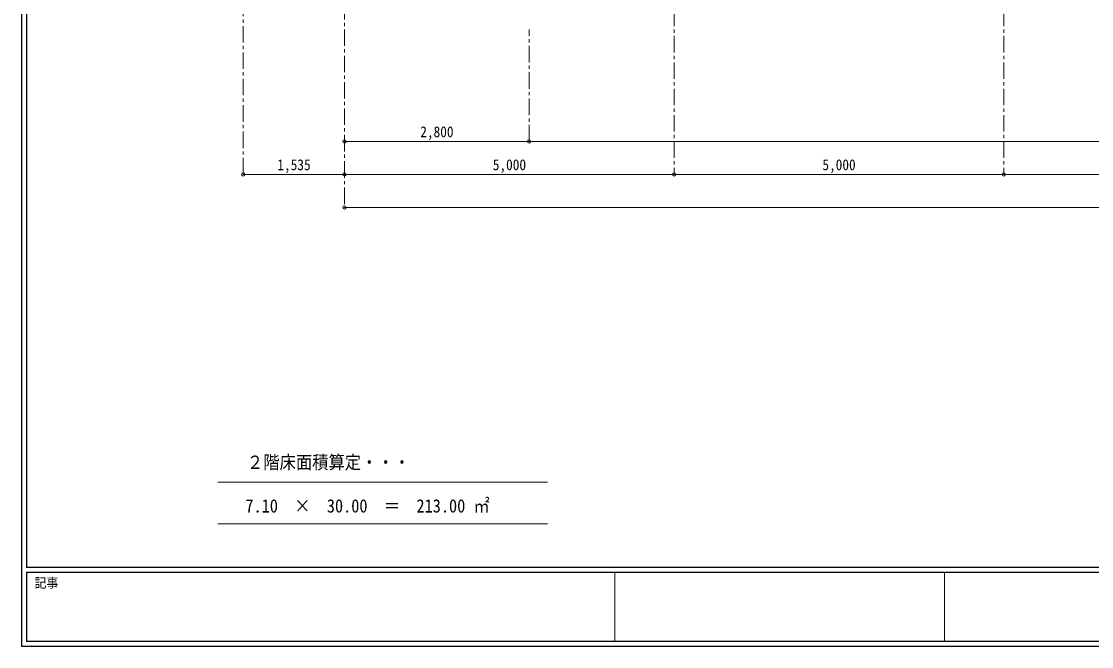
# Model space of a CAD drawing. Units: millimetres at full size, sheet at 1:50. Extents: x -19525 to 20275, y -14100 to 14100.
# Drawn here: x -19525 to -3291, y -14100 to -4616 of the extents above; entities that cross this region are included whole.
import ezdxf
from ezdxf.enums import TextEntityAlignment as Align

# ---------------------------------------------------------------- set-up
doc = ezdxf.new("R2010")
doc.units = ezdxf.units.MM
doc.header["$LTSCALE"] = 50
doc.header["$PDMODE"] = 32
doc.header["$PDSIZE"] = 50
doc.linetypes.add('CHAIN1', pattern=[8, 5, -1, 1, -1])
for name, color, linetype, lineweight in [('0-0_基準線･符号', 7, 'CHAIN1', 9), ('0-2_寸法線･文字', 6, 'Continuous', 9), ('0-6_文字', 3, 'Continuous', 18), ('F-8_F-8ﾚｲﾔ', 5, 'Continuous', 25)]:
    doc.layers.add(name, color=color, linetype=linetype, lineweight=lineweight)
doc.layers.add('F-6_F-6ﾚｲﾔ', color=2, linetype='Continuous')
doc.styles.add('ＭＳ ゴシック', font='')
doc.styles.get('ＭＳ ゴシック').set_extended_font_data('MS Gothic')

msp = doc.modelspace()

# ---------------------------------------------------------------- linework, layer by layer
at = {"layer": '0-0_基準線･符号'}
for p, q in [((-14625, 10062.5), (-14625, -7437.5)), ((-16160, -6937.5), (-16160, 9562.5)), ((-9625, 9562.5), (-9625, -6937.5)), ((-4625, 9562.5), (-4625, -6937.5)), ((-11825, -6437.5), (-11825, -4737.5))]:
    msp.add_line(p, q, dxfattribs=at)
at = {"layer": '0-2_寸法線･文字', "color": 7}
for p, q in [((-14625, -6437.5), (-11825, -6437.5)), ((-11825, -6437.5), (12575, -6437.5)), ((-16160, -6937.5), (-14625, -6937.5)), ((-14625, -6937.5), (-9625, -6937.5)), ((-9625, -6937.5), (-4625, -6937.5)), ((-4625, -6937.5), (375, -6937.5)), ((-14625, -7437.5), (15375, -7437.5))]:
    msp.add_line(p, q, dxfattribs=at)
at = {"layer": '0-2_寸法線･文字'}
for p in [(-14625, -6437.5), (-11825, -6437.5), (-16160, -6937.5), (-14625, -6937.5), (-9625, -6937.5), (-4625, -6937.5), (-14625, -7437.5)]:
    msp.add_point(p, dxfattribs=at)
at = {"layer": '0-6_文字'}
for p, q in [((-16543.47, -11607.68), (-11543.47, -11607.68)), ((-16543.47, -12236.51), (-11543.47, -12236.51))]:
    msp.add_line(p, q, dxfattribs=at)
at = {"layer": 'F-8_F-8ﾚｲﾔ'}
for p, q in [((-19525, 14100), (-19525, -14100)), ((-19450, 14025), (-19450, -12900)), ((20200, -12900), (-19450, -12900)), ((20200, -12975), (-19450, -12975)), ((-19450, -12975), (-19450, -14025)), ((20275, -14100), (-19525, -14100)), ((20200, -14025), (-19450, -14025))]:
    msp.add_line(p, q, dxfattribs=at)
at = {"layer": 'F-8_F-8ﾚｲﾔ', "color": 7, "lineweight": 9}
for p, q in [((-10525, -12975), (-10525, -14025)), ((-5525, -12975), (-5525, -14025))]:
    msp.add_line(p, q, dxfattribs=at)

# ---------------------------------------------------------------- texts
at = {"layer": '0-2_寸法線･文字', "color": 2, "style": 'ＭＳ ゴシック', "width": 0.9}
for s, p in [('2,800', (-13475, -6422.5)), ('1,535', (-15642.5, -6922.5)), ('5,000', (-12375, -6922.5)), ('5,000', (-7375, -6922.5))]:
    msp.add_text(s, height=165, dxfattribs=at).set_placement(p, align=Align.BOTTOM_LEFT)
at = {"layer": '0-6_文字', "color": 2, "style": 'ＭＳ ゴシック', "width": 0.9}
for s, p in [('２階床面積算定・・・', (-16103.7, -11464.85)), ('7.10\u3000×\u300030.00\u3000＝\u3000213.00 ㎡', (-16127.61, -12126.45))]:
    msp.add_text(s, height=201.6, dxfattribs=at).set_placement(p, align=Align.BOTTOM_LEFT)
at = {"layer": 'F-6_F-6ﾚｲﾔ', "color": 3, "style": 'ＭＳ ゴシック', "width": 0.9}
msp.add_text('記事', height=146.6, dxfattribs=at).set_placement((-19325, -13250), align=Align.BOTTOM_LEFT)

doc.saveas('drawing.dxf')
